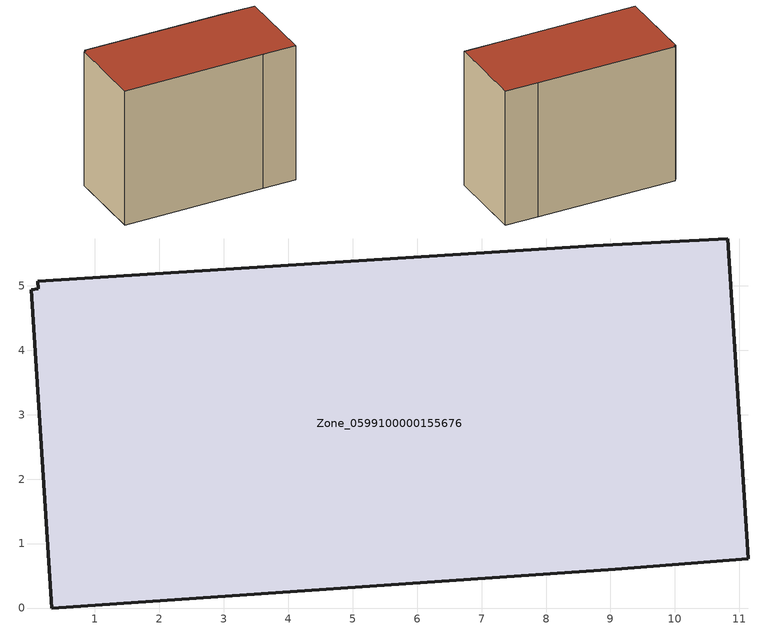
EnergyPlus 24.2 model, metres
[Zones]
Zone_0599100000155676
 floor ground (C_G): 0.12,4.95 0.11,5.07 8.74,5.62 10.82,5.73 11.14,0.76 9.07,0.6 0.33,0 0.01,4.94 z0
 wall outside (C_F): 0.33,0 9.07,0.6 11.14,0.76 10.82,5.73 8.74,5.62 0.11,5.07 0.12,4.95 0.01,4.94 0.33,0 z0:8.69
 roof outside (C_R): 0.12,4.95 0.01,4.94 0.33,0 9.07,0.6 11.14,0.76 10.82,5.73 8.74,5.62 0.11,5.07 z8.69
[BUILDING]
Pand.0599100000155676: North Axis=0; Terrain=City; Loads Convergence Tolerance Value=0.04; Temperature Convergence Tolerance Value=0.4; Solar Distribution=FullExterior; Maximum Number of Warmup Days=25; Minimum Number of Warmup Days=1
[Site:Location]
Rotterdam.The.Hague.AP_ZH_NLD Design_Conditions: Latitude=51.96; Longitude=4.45; Time Zone=1; Elevation=-4.5
[SITE:GROUNDTEMPERATURE:BUILDINGSURFACE]
18, 18, 18, 18, 18, 18, 18, 18, 18, 18, 18, 18
[MATERIAL] Thermal Absorptance=0.9; Solar Absorptance=0.7; Visible Absorptance=0.7
Name | Roughness | Thickness | Conductivity | Density | Specific Heat
G.TC.1946 | MediumSmooth | 0.15 | 1 | 540 | 1210
F.TC.1946 | Rough | 0.3 | 0.857143 | 1920 | 840
R.TC.1946 | MediumRough | 0.2 | 0.909091 | 1500 | 1000
[CONSTRUCTION]
C_G: G.TC.1946
C_F: F.TC.1946
C_R: R.TC.1946
[ZONE]
Zone_0599100000155676: Type=1; Multiplier=1; Ceiling Height=Autocalculate; Volume=Autocalculate; Floor Area=autocalculate; Part of Total Floor Area=Yes
[ZONEINFILTRATION:DESIGNFLOWRATE]
Infil_Zone_0599100000155676: Zone or ZoneList or Space or SpaceList=Zone_0599100000155676; Schedule=AlwaysOn; Design Flow Rate Calculation Method=Flow/Area; Flow Rate per Floor Area=0.003; Constant Term Coefficient=1; Temperature Term Coefficient=0; Velocity Term Coefficient=0; Velocity Squared Term Coefficient=0
[HVACTEMPLATE:ZONE:IDEALLOADSAIRSYSTEM]
Zone_0599100000155676: Maximum Heating Supply Air Temperature=50; Minimum Cooling Supply Air Temperature=13; Maximum Heating Supply Air Humidity Ratio=0.0156; Minimum Cooling Supply Air Humidity Ratio=0.0077; Heating Limit=NoLimit; Cooling Limit=NoLimit; Dehumidification Control Type=ConstantSensibleHeatRatio; Cooling Sensible Heat Ratio=0.7; Dehumidification Setpoint=60; Humidification Control Type=None; Humidification Setpoint=30; Outdoor Air Method=None; Outdoor Air Flow Rate per Person=0.00944; Outdoor Air Flow Rate per Zone Floor Area=0; Outdoor Air Flow Rate per Zone=0; Demand Controlled Ventilation Type=None; Outdoor Air Economizer Type=NoEconomizer; Heat Recovery Type=None; Sensible Heat Recovery Effectiveness=0.7; Latent Heat Recovery Effectiveness=0.65
[ZONECONTROL:THERMOSTAT]
ThermostatControl_Zone_0599100000155676: Zone or ZoneList=Zone_0599100000155676; Control Type Schedule=DualSetpointControlType; Control 1=Thermostat_Zone_0599100000155676; Temperature Difference Between Cutout And Setpoint=0
[THERMOSTATSETPOINT:DUALSETPOINT]
Thermostat_Zone_0599100000155676: Heating Setpoint Temperature Schedule=HeatingSetpoint_Zone_0599100000155676; Cooling Setpoint Temperature Schedule=CoolingSetpoint_Zone_0599100000155676
[SCHEDULE:COMPACT]
HeatingSetpoint_Zone_0599100000155676: Through: 12/31, For: AllDays, Until: 24:00, 21
CoolingSetpoint_Zone_0599100000155676: Through: 12/31, For: AllDays, Until: 24:00, 24
DualSetpointControlType: Through: 12/31, For: AllDays, Until: 24:00, 4
AlwaysOn: Through: 12/31, For: AllDays, Until: 24:00, 1
